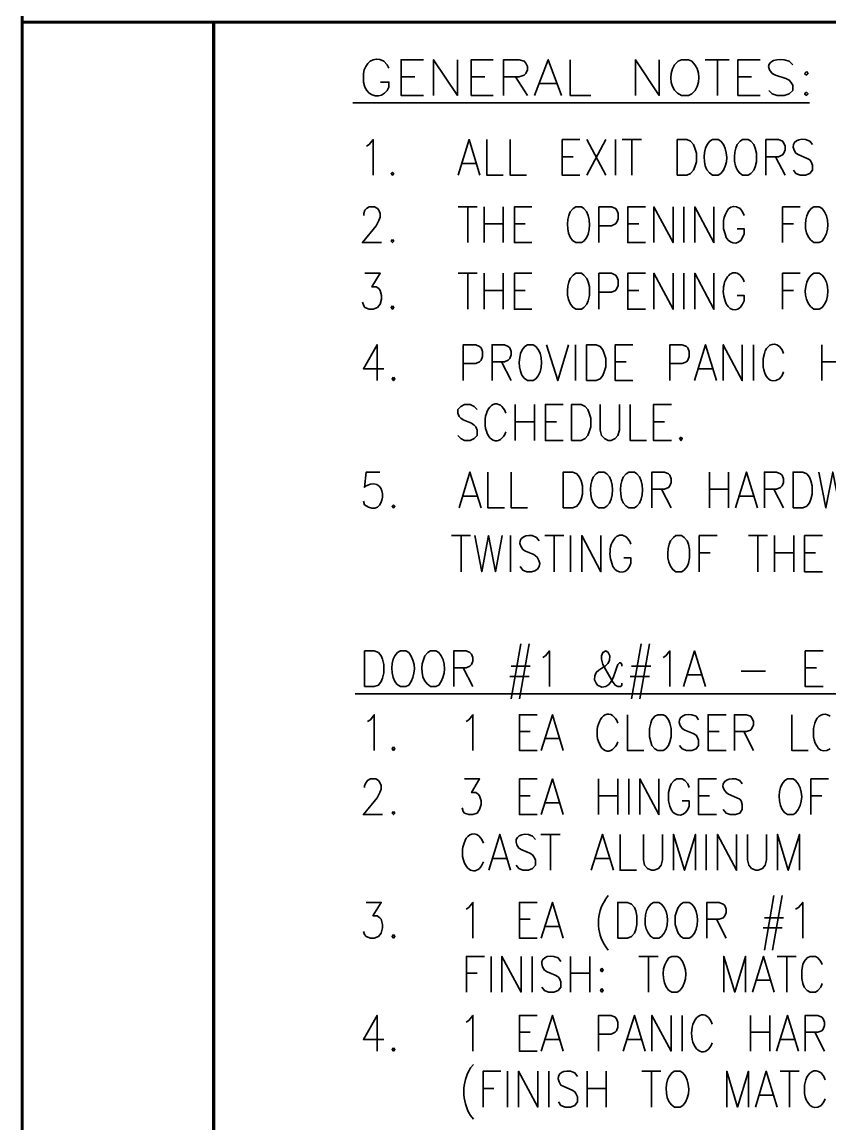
# Model space of a CAD drawing. Header units: inches. Extents: x 5 to 516, y -193 to 129.
# Drawn here: x 155.79 to 164.22, y -89.37 to -77.87 of the extents above; entities that cross this region are included whole.
import ezdxf

# ---------------------------------------------------------------- set-up
doc = ezdxf.new("R2010")
doc.units = ezdxf.units.IN
doc.header["$MEASUREMENT"] = 0
doc.layers.add('PDF3_Geometry', color=7, linetype='Continuous')

msp = doc.modelspace()

# ---------------------------------------------------------------- linework, layer by layer
at = {"layer": 'PDF3_Geometry', "lineweight": 60}
for points in [[(290.7799874, -122.9609644), (290.7799874, -32.9700706), (155.7886422, -32.9700706), (155.7886422, -122.9609644)], [(155.7886388, -77.8671928), (282.7804969, -77.8671928)]]:
    msp.add_lwpolyline(points, dxfattribs=at)
at = {"layer": 'PDF3_Geometry', "lineweight": 70}
msp.add_lwpolyline([(157.7885106, -77.8671928), (157.7885106, -122.9609678)], dxfattribs=at)
at = {"layer": 'PDF3_Geometry', "lineweight": 35}
for points in [[(159.61839, -78.3504958), (159.6017244, -78.3138315), (159.5650601, -78.2771672)], [(159.9783685, -78.6338096), (159.7450502, -78.6338096), (159.7450502, -78.2605002), (159.9783685, -78.2605002)], [(160.0850349, -78.6338096), (160.0850349, -78.2605002), (160.3350189, -78.6338096), (160.3350189, -78.2605002)], [(160.7083326, -78.6338096), (160.4783473, -78.6338096), (160.4783473, -78.2605002), (160.7083326, -78.2605002)], [(160.8149821, -78.6338096), (160.8149821, -78.2605002), (160.978305, -78.2605002), (161.0316349, -78.2771658), (161.0483005, -78.2971645), (161.0649661, -78.3304957), (161.0649661, -78.36716), (161.0483005, -78.4038244), (161.0316349, -78.42049), (160.978305, -78.4404887), (160.8149821, -78.4404887)], [(161.1382985, -78.6338096), (161.2816227, -78.2605002), (161.4216137, -78.6338096)], [(161.5116063, -78.2605018), (161.5116063, -78.6338112), (161.7282591, -78.6338112)], [(162.1915622, -78.6338096), (162.1915622, -78.2605002), (162.4415461, -78.6338096), (162.4415461, -78.2605002)], [(162.7815319, -78.2771674), (162.7448676, -78.2605018), (162.671539, -78.2605018), (162.6382078, -78.2771674), (162.6015435, -78.3138318)], [(162.921523, -78.2605018), (163.1715069, -78.2605018)], [(163.0481831, -78.2605018), (163.0481831, -78.6338112)], [(163.4948125, -78.6338096), (163.2614941, -78.6338096), (163.2614941, -78.2605002), (163.4948125, -78.2605002)], [(163.8347945, -78.3138296), (163.7981302, -78.2771653), (163.7448002, -78.2604997)], [(159.3517404, -78.4038257), (159.3517404, -78.49382), (159.368406, -78.5471499)], [(159.7450502, -78.4404898), (159.8883743, -78.4404898)], [(160.4783473, -78.4404898), (160.6183384, -78.4404898)], [(160.9416423, -78.4404898), (161.0649677, -78.6338107)], [(163.2614941, -78.4404898), (163.4048182, -78.4404898)], [(163.6181417, -78.4038238), (163.654806, -78.4204894), (163.7614658, -78.4571537), (163.7981302, -78.4738193), (163.8147958, -78.4938181), (163.8347945, -78.5271492), (163.8347945, -78.5804792), (163.7981302, -78.6171435), (163.7448002, -78.6338091), (163.6714716, -78.6338091), (163.6181417, -78.6171435), (163.5848105, -78.5804792)], [(159.6017244, -78.5804811), (159.61839, -78.5471499), (159.61839, -78.49382), (159.5317289, -78.49382)], [(161.1916263, -78.5104858), (161.3682816, -78.5104858)], [(162.671539, -78.6338112), (162.7448676, -78.6338112), (162.7815319, -78.6171456)], [(159.2417594, -78.7104716), (164.0081207, -78.7104716)], [(159.3850743, -79.1637778), (159.4117393, -79.1471122), (159.4550699, -79.0937823), (159.4550699, -79.4670917)], [(160.341678, -79.4670895), (160.4550041, -79.0937801), (160.5683302, -79.4670895)], [(160.641667, -79.0937818), (160.641667, -79.4670912), (160.8116561, -79.4670912)], [(160.8849782, -79.0937818), (160.8849782, -79.4670912), (161.0549673, -79.4670912)], [(161.6115999, -79.4670895), (161.4282783, -79.4670895), (161.4282783, -79.0937801), (161.6115999, -79.0937801)], [(161.8849141, -79.0937818), (161.6849269, -79.4670912)], [(161.684935, -79.0937818), (161.8849222, -79.4670912)], [(161.9849104, -79.0937818), (161.9849104, -79.4670912)], [(162.0549064, -79.0937818), (162.2548936, -79.0937818)], [(162.1549027, -79.0937818), (162.1549027, -79.4670912)], [(163.0848393, -79.1104474), (163.0548412, -79.0937818), (162.9981782, -79.0937818), (162.9681801, -79.1104474), (162.9415152, -79.1471117)], [(163.311499, -79.4670912), (163.3681621, -79.4670912), (163.3981601, -79.4504256), (163.4281582, -79.4137612), (163.4414907, -79.38043), (163.4548232, -79.3271001), (163.4548232, -79.2371059), (163.4414907, -79.183776), (163.4281582, -79.1471117), (163.3981601, -79.1104474), (163.3681621, -79.0937818), (163.311499, -79.0937818), (163.2848341, -79.1104474), (163.254836, -79.1471117)], [(163.5548103, -79.4670895), (163.5548103, -79.0937801), (163.6848019, -79.0937801), (163.7281325, -79.1104457), (163.741465, -79.1304444), (163.7547974, -79.1637756), (163.7547974, -79.20044), (163.741465, -79.2371043), (163.7281325, -79.2537699), (163.6848019, -79.2737686), (163.5548103, -79.2737686)], [(164.0414463, -79.1471095), (164.0114482, -79.1104452), (163.9681176, -79.0937796)], [(161.4282783, -79.2737697), (161.5416044, -79.2737697)], [(163.6548066, -79.2737697), (163.7548001, -79.4670906)], [(163.868124, -79.2371037), (163.8981221, -79.2537693), (163.9847832, -79.2904336), (164.0114482, -79.3070992), (164.0281138, -79.327098), (164.0414463, -79.3604292), (164.0414463, -79.4137591), (164.0114482, -79.4504234), (163.9681176, -79.467089), (163.9114546, -79.467089), (163.868124, -79.4504234), (163.8414591, -79.4137591)], [(160.3850102, -79.3437657), (160.5283344, -79.3437657)], [(162.9981782, -79.4670912), (163.0548412, -79.4670912), (163.0848393, -79.4504256)], [(159.3550741, -79.8870625), (159.3550741, -79.8670637), (159.3684066, -79.8303994), (159.3850722, -79.8137338), (159.4117371, -79.7970682), (159.4684002, -79.7970682), (159.4983982, -79.8137338), (159.5117307, -79.8303994), (159.5283963, -79.8670637), (159.5283963, -79.9037281), (159.5117307, -79.9403924), (159.4850658, -79.9937223), (159.3417416, -80.1703776), (159.5417288, -80.1703776)], [(160.341678, -79.7970685), (160.5416652, -79.7970685)], [(160.4416743, -79.7970685), (160.4416743, -80.1703779)], [(160.6116667, -79.7970685), (160.6116667, -80.1703779)], [(160.8116593, -79.7970685), (160.8116593, -80.1703779)], [(161.1116319, -80.1703797), (160.9283104, -80.1703797), (160.9283104, -79.7970703), (161.1116319, -79.7970703)], [(161.6549315, -79.8137341), (161.6282666, -79.7970685), (161.5682704, -79.7970685), (161.5416055, -79.8137341), (161.5116074, -79.8503984)], [(161.8115952, -80.1703797), (161.8115952, -79.7970703), (161.9415869, -79.7970703), (161.9849174, -79.8137359), (161.9982499, -79.8304015), (162.0115824, -79.8670658), (162.0115824, -79.9203957), (161.9982499, -79.95706), (161.9849174, -79.9737256), (161.9415869, -79.9937243), (161.8115952, -79.9937243)], [(162.2982252, -80.1703797), (162.1115705, -80.1703797), (162.1115705, -79.7970703), (162.2982252, -79.7970703)], [(162.384882, -80.1703797), (162.384882, -79.7970703), (162.5848692, -80.1703797), (162.5848692, -79.7970703)], [(162.6982029, -79.7970685), (162.6982029, -80.1703779)], [(162.8115311, -80.1703797), (162.8115311, -79.7970703), (163.0115183, -80.1703797), (163.0115183, -79.7970703)], [(163.3281538, -79.8870625), (163.3114882, -79.8503982), (163.2848232, -79.8137338)], [(163.728139, -80.1703797), (163.728139, -79.7970703), (163.9114606, -79.7970703)], [(164.1414393, -79.8137341), (164.1114412, -79.7970685), (164.0547782, -79.7970685), (164.0281132, -79.8137341), (163.9981152, -79.8503984)], [(163.111501, -79.9403924), (163.111501, -80.0270535), (163.1281666, -80.0803834)], [(160.6116667, -79.9737234), (160.8116539, -79.9737234)], [(160.9283104, -79.9737234), (161.0416364, -79.9737234)], [(162.1115705, -79.9737234), (162.2282297, -79.9737234)], [(163.3114882, -80.1170477), (163.3281538, -80.0803834), (163.3281538, -80.0270535), (163.2548251, -80.0270535)], [(163.728139, -79.9737234), (163.8414651, -79.9737234)], [(161.5682704, -80.1703779), (161.6282666, -80.1703779), (161.6549315, -80.1537123)], [(164.0547782, -80.1703779), (164.1114412, -80.1703779), (164.1414393, -80.1537123)], [(159.368406, -80.4903563), (159.5283958, -80.4903563), (159.4417347, -80.6336805), (159.4850652, -80.6336805), (159.5117302, -80.650346), (159.5283958, -80.6703448), (159.5417282, -80.7236747), (159.5417282, -80.760339), (159.5283958, -80.8136689), (159.4983977, -80.8470001), (159.4550671, -80.8669988), (159.4117366, -80.8669988), (159.368406, -80.8470001), (159.3550736, -80.8303345), (159.3417411, -80.7936702)], [(160.341678, -80.4903563), (160.5416652, -80.4903563)], [(160.4416743, -80.4903563), (160.4416743, -80.8669988)], [(160.6116667, -80.4903563), (160.6116667, -80.8669988)], [(160.8116593, -80.4903563), (160.8116593, -80.8669988)], [(161.1116319, -80.8670005), (160.9283104, -80.8670005), (160.9283104, -80.4903579), (161.1116319, -80.4903579)], [(161.5682704, -80.8669988), (161.6282666, -80.8669988), (161.6549315, -80.8470001), (161.6849296, -80.8136689), (161.6982621, -80.7770046), (161.7115946, -80.7236747), (161.7115946, -80.6336805), (161.6982621, -80.5803505), (161.6849296, -80.5436862), (161.6549315, -80.510355), (161.6282666, -80.4903563), (161.5682704, -80.4903563), (161.5416055, -80.510355), (161.5116074, -80.5436862)], [(161.8115952, -80.8670005), (161.8115952, -80.4903579), (161.9415869, -80.4903579), (161.9849174, -80.5103567), (161.9982499, -80.5270223), (162.0115824, -80.5636866), (162.0115824, -80.6170165), (161.9982499, -80.6503477), (161.9849174, -80.6703464), (161.9415869, -80.687012), (161.8115952, -80.687012)], [(162.2982252, -80.8670005), (162.1115705, -80.8670005), (162.1115705, -80.4903579), (162.2982252, -80.4903579)], [(162.384882, -80.8670005), (162.384882, -80.4903579), (162.5848692, -80.8670005), (162.5848692, -80.4903579)], [(162.6982029, -80.4903563), (162.6982029, -80.8669988)], [(162.8115311, -80.8670005), (162.8115311, -80.4903579), (163.0115183, -80.8670005), (163.0115183, -80.4903579)], [(163.728139, -80.8670005), (163.728139, -80.4903579), (163.9114606, -80.4903579)], [(164.1414393, -80.510355), (164.1114412, -80.4903563), (164.0547782, -80.4903563), (164.0281132, -80.510355), (163.9981152, -80.5436862)], [(160.6116667, -80.6703476), (160.8116539, -80.6703476)], [(160.9283104, -80.6703476), (161.0416364, -80.6703476)], [(162.1115705, -80.6703476), (162.2282297, -80.6703476)], [(163.3114882, -80.813672), (163.3281538, -80.7770077), (163.3281538, -80.7236778), (163.2548251, -80.7236778)], [(163.728139, -80.6703476), (163.8414651, -80.6703476)], [(164.0547782, -80.8669988), (164.1114412, -80.8669988), (164.1414393, -80.8470001)], [(159.4950662, -81.6102846), (159.4950662, -81.2369752), (159.3517421, -81.4869592), (159.5650617, -81.4869592)], [(160.3950194, -81.6102864), (160.3950194, -81.236977), (160.525011, -81.236977), (160.5650085, -81.2536426), (160.5816741, -81.2703082), (160.5950065, -81.3069725), (160.5950065, -81.3603024), (160.5816741, -81.3969667), (160.5650085, -81.4136323), (160.525011, -81.4336311), (160.3950194, -81.4336311)], [(160.6949947, -81.6102864), (160.6949947, -81.236977), (160.8249864, -81.236977), (160.8649838, -81.2536426), (160.8816494, -81.2703082), (160.8949819, -81.3069725), (160.8949819, -81.3436368), (160.8816494, -81.3803011), (160.8649838, -81.3969667), (160.8249864, -81.4136323), (160.6949947, -81.4136323)], [(161.1516272, -81.2536408), (161.1249622, -81.2369752), (161.0649661, -81.2369752), (161.0383011, -81.2536408), (161.0083031, -81.2903052)], [(161.2649587, -81.2369752), (161.3816179, -81.6102846), (161.494944, -81.2369752)], [(161.564934, -81.2369752), (161.564934, -81.6102846)], [(162.1648956, -81.6102864), (161.981574, -81.6102864), (161.981574, -81.236977), (162.1648956, -81.236977)], [(162.551538, -81.6102864), (162.551538, -81.236977), (162.6815297, -81.236977), (162.7248602, -81.2536426), (162.7381927, -81.2703082), (162.7515252, -81.3069725), (162.7515252, -81.3603024), (162.7381927, -81.3969667), (162.7248602, -81.4136323), (162.6815297, -81.4336311), (162.551538, -81.4336311)], [(162.8081947, -81.6102864), (162.9248539, -81.236977), (163.03818, -81.6102864)], [(163.1081701, -81.6102864), (163.1081701, -81.236977), (163.3081572, -81.6102864), (163.3081572, -81.236977)], [(163.4248137, -81.2369752), (163.4248137, -81.6102846)], [(163.5381474, -81.3269692), (163.5248149, -81.3802991), (163.5248149, -81.4669602)], [(163.7381345, -81.3269692), (163.7248021, -81.2903049), (163.694804, -81.2536406)], [(164.1381062, -81.2369752), (164.1381062, -81.6102846)], [(160.794991, -81.4136336), (160.8949846, -81.6102876)], [(161.981574, -81.4136336), (162.0949001, -81.4136336)], [(164.1381062, -81.4136336), (164.3380934, -81.4136336)], [(162.8515269, -81.4869592), (162.994851, -81.4869592)], [(163.694804, -81.5936188), (163.7248021, -81.5569545), (163.7381345, -81.5202901)], [(161.0649661, -81.6102846), (161.1249622, -81.6102846), (161.1516272, -81.593619)], [(160.5383343, -81.9136015), (160.5083362, -81.8802703), (160.4683388, -81.8602716), (160.4083426, -81.8602716), (160.3683452, -81.8802703), (160.3383471, -81.9136015), (160.3383471, -81.9502658), (160.3516796, -81.9869301), (160.3683452, -82.0035957), (160.3950101, -82.0202613), (160.4816712, -82.0569257), (160.5083362, -82.0769244), (160.5250018, -82.09359), (160.5383343, -82.1302543), (160.5383343, -82.1835842), (160.5083362, -82.2169154), (160.4683388, -82.2369141), (160.4083426, -82.2369141), (160.3683452, -82.2169154), (160.3383471, -82.1835842)], [(160.9383059, -81.8602704), (160.9383059, -82.2369129)], [(161.1382985, -81.8602704), (161.1382985, -82.2369129)], [(161.4382815, -82.2369111), (161.2516268, -82.2369111), (161.2516268, -81.8602686), (161.4382815, -81.8602686)], [(161.8249271, -81.8602704), (161.8249271, -82.1302531), (161.8382596, -82.183583), (161.8682577, -82.2169142), (161.9082551, -82.2369129), (161.9382532, -82.2369129), (161.9815838, -82.2169142), (162.0082487, -82.183583), (162.0249143, -82.1302531), (162.0249143, -81.8602704)], [(162.1382344, -81.8602704), (162.1382344, -82.2369129), (162.3082235, -82.2369129)], [(162.5682139, -82.2369111), (162.3815592, -82.2369111), (162.3815592, -81.8602686), (162.5682139, -81.8602686)], [(160.9383059, -82.0402583), (161.1382931, -82.0402583)], [(161.2516268, -82.0402583), (161.3682859, -82.0402583)], [(162.3815592, -82.0402583), (162.4948853, -82.0402583)], [(159.5250664, -82.5668901), (159.3817423, -82.5668901), (159.3650767, -82.7268799), (159.3817423, -82.7102143)], [(160.3516872, -82.9402013), (160.4650132, -82.5668919), (160.5816724, -82.9402013)], [(160.6516625, -82.5668901), (160.6516625, -82.9401995), (160.8249847, -82.9401995)], [(160.8949873, -82.5668901), (160.8949873, -82.9401995), (161.0649764, -82.9401995)], [(161.8949199, -82.5835557), (161.8649219, -82.5668901), (161.8082588, -82.5668901), (161.7815939, -82.5835557), (161.7515958, -82.62022)], [(162.2082305, -82.5835557), (162.1815655, -82.5668901), (162.1249025, -82.5668901), (162.0949044, -82.5835557), (162.0649063, -82.62022)], [(162.3648909, -82.9402013), (162.3648909, -82.5668919), (162.4948826, -82.5668919), (162.5382131, -82.5835575), (162.5515456, -82.6002231), (162.5648781, -82.6368874), (162.5648781, -82.6735517), (162.5515456, -82.710216), (162.5382131, -82.7268816), (162.4948826, -82.7435472), (162.3648909, -82.7435472)], [(162.9648551, -82.5668901), (162.9648551, -82.9401995)], [(163.1648342, -82.5668901), (163.1648342, -82.9401995)], [(163.2381666, -82.9402013), (163.3514927, -82.5668919), (163.4648187, -82.9402013)], [(163.5381419, -82.9402013), (163.5381419, -82.5668919), (163.6648005, -82.5668919), (163.708131, -82.5835575), (163.7247966, -82.6002231), (163.7381291, -82.6368874), (163.7381291, -82.6735517), (163.7247966, -82.710216), (163.708131, -82.7268816), (163.6648005, -82.7435472), (163.5381419, -82.7435472)], [(164.1081059, -82.5668901), (164.1814346, -82.9401995), (164.2514301, -82.5668901), (164.3247587, -82.9401995), (164.3947542, -82.5668901)], [(160.3950194, -82.8168741), (160.5383435, -82.8168741)], [(162.4648872, -82.743545), (162.5648808, -82.9401991)], [(162.9648551, -82.743545), (163.1648423, -82.743545)], [(163.2814988, -82.8168741), (163.4248229, -82.8168741)], [(163.6381382, -82.743545), (163.7381318, -82.9401991)], [(159.3650767, -82.9068683), (159.3517442, -82.870204)], [(161.8082588, -82.9401995), (161.8649219, -82.9401995), (161.8949199, -82.9235339)], [(162.1249025, -82.9401995), (162.1815655, -82.9401995), (162.2082305, -82.9235339)], [(160.271682, -83.2301811), (160.4716692, -83.2301811)], [(160.3716783, -83.2301811), (160.3716783, -83.6068236)], [(160.5150068, -83.2301811), (160.5883354, -83.6068236), (160.6583309, -83.2301811), (160.7316596, -83.6068236), (160.8016551, -83.2301811)], [(160.8883145, -83.2301811), (160.8883145, -83.6068236)], [(161.1882899, -83.2835122), (161.1582918, -83.250181), (161.1149613, -83.2301823)], [(161.244954, -83.2301811), (161.4449412, -83.2301811)], [(161.3449503, -83.2301811), (161.3449503, -83.6068236)], [(161.5149427, -83.2301811), (161.5149427, -83.6068236)], [(161.6316073, -83.6068252), (161.6316073, -83.2301827), (161.8315945, -83.6068252), (161.8315945, -83.2301827)], [(162.6148749, -83.6068236), (162.6715379, -83.6068236), (162.701536, -83.590158), (162.731534, -83.5534937), (162.7448665, -83.5168293), (162.758199, -83.4634994), (162.758199, -83.3735052), (162.7448665, -83.3201753), (162.731534, -83.283511), (162.701536, -83.2501798), (162.6715379, -83.2301811), (162.6148749, -83.2301811), (162.5882099, -83.2501798), (162.5582118, -83.283511)], [(162.8581861, -83.6068252), (162.8581861, -83.2301827), (163.0448408, -83.2301827)], [(163.371486, -83.2301811), (163.5714731, -83.2301811)], [(163.4714823, -83.2301811), (163.4714823, -83.6068236)], [(163.644811, -83.2301811), (163.644811, -83.6068236)], [(163.84479, -83.2301811), (163.84479, -83.6068236)], [(164.144773, -83.6068252), (163.9581183, -83.6068252), (163.9581183, -83.2301827), (164.144773, -83.2301827)], [(161.0149677, -83.3735064), (161.0449657, -83.3935051), (161.1316269, -83.4268363)], [(162.8581861, -83.410169), (162.9715122, -83.410169)], [(163.644811, -83.410169), (163.8447982, -83.410169)], [(163.9581183, -83.410169), (164.0714443, -83.410169)], [(162.1315747, -83.5534934), (162.1449072, -83.5168291), (162.1449072, -83.4634992), (162.0715785, -83.4634992)], [(161.0582982, -83.6068248), (161.0149677, -83.5901592), (160.9883027, -83.5534949)], [(159.8250521, -84.4501047), (159.795054, -84.4334391), (159.738391, -84.4334391), (159.7083929, -84.4501047), (159.681728, -84.4867691)], [(160.1383594, -84.4501047), (160.1083613, -84.4334391), (160.0516983, -84.4334391), (160.0250333, -84.4501047), (159.9950352, -84.4867691)], [(160.2950231, -84.8067469), (160.2950231, -84.4334375), (160.4250147, -84.4334375), (160.4650122, -84.4501031), (160.4816778, -84.4667687), (160.4950102, -84.503433), (160.4950102, -84.5400973), (160.4816778, -84.5767617), (160.4650122, -84.5934273), (160.4250147, -84.6100929), (160.2950231, -84.6100929)], [(160.99497, -84.3601101), (160.8949764, -84.9334067)], [(161.0816344, -84.3601101), (160.9816408, -84.9334067)], [(161.2249629, -84.5034352), (161.2516278, -84.4867696), (161.2949584, -84.4334397), (161.2949584, -84.8067491)], [(161.9249115, -84.4867693), (161.9082459, -84.450105), (161.8815809, -84.4334394), (161.8515829, -84.450105), (161.8382504, -84.4867693), (161.8382504, -84.5201005), (161.8515829, -84.5767636), (161.8815809, -84.6300935), (161.9515765, -84.7534189), (161.9815745, -84.7900832), (162.0082395, -84.8067488), (162.0382376, -84.8067488), (162.05157, -84.7900832), (162.05157, -84.7700845)], [(162.2515627, -84.3601101), (162.1515691, -84.9334067)], [(162.338227, -84.3601101), (162.2382334, -84.9334067)], [(162.4815419, -84.5034352), (162.5082069, -84.4867696), (162.5515374, -84.4334397), (162.5515374, -84.8067491)], [(162.6948665, -84.8067469), (162.8081925, -84.4334375), (162.9248517, -84.8067469)], [(164.1514457, -84.8067469), (163.964791, -84.8067469), (163.964791, -84.4334375), (164.1514457, -84.4334375)], [(162.05157, -84.5934292), (162.05157, -84.5767636), (162.0382376, -84.5567648), (162.0249051, -84.5567648), (162.0082395, -84.5767636)], [(160.3950194, -84.6100941), (160.4950129, -84.8067481)], [(160.8949873, -84.5934292), (161.0949745, -84.5934292)], [(162.1515663, -84.5934292), (162.3515535, -84.5934292)], [(162.7381987, -84.6834231), (162.8815228, -84.6834231)], [(163.2948307, -84.6467569), (163.5514809, -84.6467569)], [(163.964791, -84.6100941), (164.0814502, -84.6100941)], [(159.738391, -84.8067485), (159.795054, -84.8067485), (159.8250521, -84.7900829)], [(160.0516983, -84.8067485), (160.1083613, -84.8067485), (160.1383594, -84.7900829)], [(160.8816554, -84.700088), (161.0816425, -84.700088)], [(161.7949198, -84.7900832), (161.7815874, -84.7700845), (161.7649218, -84.7367533)], [(162.1382344, -84.700088), (162.3382216, -84.700088)], [(159.2650869, -84.8834089), (174.7774251, -84.8834089)], [(159.3950835, -85.1700591), (159.4250815, -85.1533935), (159.465079, -85.1000636), (159.465079, -85.473373)], [(160.425006, -85.1700591), (160.451671, -85.1533935), (160.4950016, -85.1000636), (160.4950016, -85.473373)], [(161.1649597, -85.4733708), (160.9816381, -85.4733708), (160.9816381, -85.1000614), (161.1649597, -85.1000614)], [(161.2082946, -85.4733708), (161.3249538, -85.1000614), (161.4382798, -85.4733708)], [(162.1082342, -85.1000631), (162.1082342, -85.4733725), (162.2815564, -85.4733725)], [(162.8515269, -85.1533908), (162.8248619, -85.1167265), (162.7815314, -85.1000609)], [(163.1381643, -85.4733708), (162.9515096, -85.4733708), (162.9515096, -85.1000614), (163.1381643, -85.1000614)], [(163.2248347, -85.4733708), (163.2248347, -85.1000614), (163.3514932, -85.1000614), (163.3948238, -85.116727), (163.4081562, -85.1333926), (163.4248218, -85.170057), (163.4248218, -85.2067213), (163.4081562, -85.2433856), (163.3948238, -85.2600512), (163.3514932, -85.2767168), (163.2248347, -85.2767168)], [(163.8247989, -85.1000631), (163.8247989, -85.4733725), (163.994788, -85.4733725)], [(162.6815378, -85.243385), (162.7082028, -85.2600506), (162.7948639, -85.296715), (162.8248619, -85.3133806), (162.8381944, -85.3300462), (162.8515269, -85.3667105), (162.8515269, -85.4200404), (162.8248619, -85.4567047), (162.7815314, -85.4733703), (162.7248684, -85.4733703), (162.6815378, -85.4567047), (162.6515397, -85.4200404)], [(164.0647792, -85.186724), (164.0514467, -85.2433871), (164.0514467, -85.3300482)], [(160.9816381, -85.276718), (161.0949642, -85.276718)], [(161.2516268, -85.350047), (161.3949509, -85.350047)], [(162.9515096, -85.276718), (163.0648357, -85.276718)], [(163.324831, -85.276718), (163.4248246, -85.4733721)], [(159.3650832, -85.8600139), (159.3650832, -85.8400152), (159.3817488, -85.806684), (159.3950813, -85.7866853), (159.4250794, -85.7700197), (159.4817424, -85.7700197), (159.5084074, -85.7866853), (159.525073, -85.806684), (159.5384054, -85.8400152), (159.5384054, -85.8766795), (159.525073, -85.9133439), (159.4950749, -85.9666738), (159.3517507, -86.1433291), (159.5517379, -86.1433291)], [(160.4083513, -85.77002), (160.5650079, -85.77002), (160.4816799, -85.9133441), (160.5250105, -85.9133441), (160.5516754, -85.9300097), (160.5650079, -85.9466753), (160.5816735, -86.0000052), (160.5816735, -86.0366695), (160.5650079, -86.0899995), (160.538343, -86.1266638), (160.4950124, -86.1433294), (160.4516818, -86.1433294), (160.4083513, -86.1266638), (160.3950188, -86.1099982), (160.3816863, -86.0733339)], [(161.1649597, -86.1433277), (160.9816381, -86.1433277), (160.9816381, -85.7700184), (161.1649597, -85.7700184)], [(161.2082946, -86.1433277), (161.3249538, -85.7700184), (161.4382798, -86.1433277)], [(161.8082588, -85.77002), (161.8082588, -86.1433294)], [(162.0082379, -85.77002), (162.0082379, -86.1433294)], [(162.1249025, -85.77002), (162.1249025, -86.1433294)], [(162.2382307, -86.1433277), (162.2382307, -85.7700184), (162.4382179, -86.1433277), (162.4382179, -85.7700184)], [(162.7515306, -85.8600139), (162.7381981, -85.8233496), (162.7082, -85.7866853), (162.6815351, -85.7700197), (162.624872, -85.7700197), (162.594874, -85.7866853), (162.5648759, -85.8233496), (162.5515434, -85.8600139), (162.5382109, -85.9133439), (162.5382109, -86.000005), (162.5515434, -86.056668)], [(163.0381816, -86.1433277), (162.8515269, -86.1433277), (162.8515269, -85.7700184), (163.0381816, -85.7700184)], [(163.3081627, -85.8233477), (163.2814977, -85.7866834), (163.2381671, -85.7700178)], [(163.8647947, -85.7866856), (163.8381298, -85.77002), (163.7814667, -85.77002), (163.7514687, -85.7866856), (163.7248037, -85.8233499)], [(164.024778, -86.1433277), (164.024778, -85.7700184), (164.2080995, -85.7700184)], [(160.9816381, -85.9466749), (161.0949642, -85.9466749)], [(161.8082588, -85.9466749), (162.008246, -85.9466749)], [(162.8515269, -85.9466749), (162.964853, -85.9466749)], [(163.1381736, -85.913342), (163.1648385, -85.9300076), (163.2514996, -85.9666719), (163.2814977, -85.9833375), (163.2948302, -86.0000031), (163.3081627, -86.0366674), (163.3081627, -86.0899973), (163.2814977, -86.1266616), (163.2381671, -86.1433272), (163.1815041, -86.1433272), (163.1381736, -86.1266616), (163.1081755, -86.0899973)], [(164.024778, -85.9466749), (164.138104, -85.9466749)], [(161.2516268, -86.020004), (161.3949509, -86.020004)], [(162.7381981, -86.0899992), (162.7515306, -86.056668), (162.7515306, -86.000005), (162.6815351, -86.000005)], [(163.7814667, -86.1433294), (163.8381298, -86.1433294), (163.8647947, -86.1266638)], [(160.604994, -86.4399769), (160.5883284, -86.4033126), (160.5616634, -86.3666483)], [(160.6616581, -86.7232907), (160.7749841, -86.3499813), (160.8883102, -86.7232907)], [(161.1482941, -86.4033107), (161.118296, -86.3666464), (161.0749655, -86.3499808)], [(161.2049582, -86.3499829), (161.4049454, -86.3499829)], [(161.3049545, -86.3499829), (161.3049545, -86.7232923)], [(161.73159, -86.7232907), (161.8482492, -86.3499813), (161.9615753, -86.7232907)], [(162.0315789, -86.3499829), (162.0315789, -86.7232923), (162.2049011, -86.7232923)], [(162.2748901, -86.3499829), (162.2748901, -86.6166325), (162.2882226, -86.6699624), (162.3182207, -86.7066267), (162.3615513, -86.7232923), (162.3882162, -86.7232923), (162.4315468, -86.7066267), (162.4615448, -86.6699624), (162.4748773, -86.6166325), (162.4748773, -86.3499829)], [(162.588211, -86.7232907), (162.588211, -86.3499813), (162.7048702, -86.7232907), (162.8181962, -86.3499813), (162.8181962, -86.7232907)], [(162.9315185, -86.3499829), (162.9315185, -86.7232923)], [(163.0481831, -86.7232907), (163.0481831, -86.3499813), (163.2481703, -86.7232907), (163.2481703, -86.3499813)], [(163.3614904, -86.3499829), (163.3614904, -86.6166325), (163.3748229, -86.6699624), (163.404821, -86.7066267), (163.4481515, -86.7232923), (163.4748165, -86.7232923), (163.518147, -86.7066267), (163.5481451, -86.6699624), (163.5614776, -86.6166325), (163.5614776, -86.3499829)], [(163.6747977, -86.7232907), (163.6747977, -86.3499813), (163.7881237, -86.7232907), (163.9047829, -86.3499813), (163.9047829, -86.7232907)], [(160.9749719, -86.4933049), (161.0049699, -86.5099705), (161.0882979, -86.5466348), (161.118296, -86.5633004), (161.1316285, -86.5832991), (161.1482941, -86.6166303), (161.1482941, -86.6699602), (161.118296, -86.7066246), (161.0749655, -86.7232902), (161.0183024, -86.7232902), (160.9749719, -86.7066246), (160.9483069, -86.6699602)], [(160.7049903, -86.5999669), (160.8483144, -86.5999669)], [(161.7749222, -86.5999669), (161.9182463, -86.5999669)], [(159.3817515, -87.0599356), (159.5384082, -87.0599356), (159.451747, -87.1999267), (159.4950776, -87.1999267), (159.5250757, -87.2199254), (159.5384082, -87.236591), (159.5517406, -87.2899209), (159.5517406, -87.3265852), (159.5384082, -87.3799151), (159.5084101, -87.4165794), (159.4650795, -87.433245), (159.4250821, -87.433245), (159.3817515, -87.4165794), (159.3650859, -87.3965807), (159.3517535, -87.3632495)], [(160.425006, -87.1299317), (160.451671, -87.1132661), (160.4950016, -87.0599362), (160.4950016, -87.4332456)], [(161.1649597, -87.4332468), (160.9816381, -87.4332468), (160.9816381, -87.0599374), (161.1649597, -87.0599374)], [(161.2082946, -87.4332468), (161.3249538, -87.0599374), (161.4382798, -87.4332468)], [(162.4648872, -87.0766012), (162.4382222, -87.0599356), (162.3815592, -87.0599356), (162.3515611, -87.0766012), (162.3248962, -87.1132656)], [(162.7815276, -87.0766012), (162.7515295, -87.0599356), (162.6948665, -87.0599356), (162.6648684, -87.0766012), (162.6382034, -87.1132656), (162.624871, -87.1465968), (162.6082054, -87.1999267), (162.6082054, -87.2899209), (162.624871, -87.3432508), (162.6382034, -87.3799151), (162.6648684, -87.4165794), (162.6948665, -87.433245), (162.7515295, -87.433245), (162.7815276, -87.4165794)], [(162.9381777, -87.4332468), (162.9381777, -87.0599374), (163.0648362, -87.0599374), (163.1081668, -87.076603), (163.1248324, -87.0932686), (163.1381649, -87.1299329), (163.1381649, -87.1665972), (163.1248324, -87.1999284), (163.1081668, -87.2199272), (163.0648362, -87.2365928), (162.9381777, -87.2365928)], [(163.6381382, -86.9866066), (163.5381447, -87.5599032)], [(163.7248026, -86.9866066), (163.624809, -87.5599032)], [(163.8647947, -87.1299317), (163.8947928, -87.1132661), (163.9381234, -87.0599362), (163.9381234, -87.4332456)], [(160.9816381, -87.2365906), (161.0949642, -87.2365906)], [(161.2516268, -87.3099196), (161.3949509, -87.3099196)], [(163.038174, -87.2365906), (163.1381676, -87.4332446)], [(163.52481, -87.3265845), (163.7247972, -87.3265845)], [(163.5381419, -87.2199257), (163.7381291, -87.2199257)], [(162.3815592, -87.433245), (162.4382222, -87.433245), (162.4648872, -87.4165794)], [(160.4283424, -87.9965448), (160.4283424, -87.6232354), (160.6149971, -87.6232354)], [(160.6849991, -87.6232337), (160.6849991, -87.9965431)], [(160.7983274, -87.9965448), (160.7983274, -87.6232354), (160.9983146, -87.9965448), (160.9983146, -87.6232354)], [(161.114971, -87.6232337), (161.114971, -87.9965431)], [(161.4149464, -87.6765648), (161.3849483, -87.6399005), (161.3416177, -87.6232349)], [(161.5149427, -87.6232337), (161.5149427, -87.9965431)], [(161.7149353, -87.6232337), (161.7149353, -87.9965431)], [(162.2282352, -87.6232337), (162.4282223, -87.6232337)], [(162.3282179, -87.6232337), (162.3282179, -87.9965431)], [(162.6548707, -87.6398993), (162.6282057, -87.6232337), (162.5715427, -87.6232337), (162.5415446, -87.6398993), (162.5148796, -87.6765636)], [(163.1148428, -87.9965448), (163.1148428, -87.6232354), (163.2281689, -87.9965448), (163.3414949, -87.6232354), (163.3414949, -87.9965448)], [(163.4148181, -87.9965448), (163.5281442, -87.6232354), (163.6414703, -87.9965448)], [(163.6714749, -87.6232337), (163.871462, -87.6232337)], [(163.7714576, -87.6232337), (163.7714576, -87.9965431)], [(164.1414426, -87.7098947), (164.1281101, -87.6765635), (164.098112, -87.6398991), (164.0714471, -87.6232335), (164.014784, -87.6232335), (163.9847859, -87.6398991), (163.9547879, -87.6765635), (163.9414554, -87.7098947), (163.9281229, -87.7665577), (163.9281229, -87.8532188), (163.9414554, -87.9065487), (163.9547879, -87.943213), (163.9847859, -87.9798773), (164.014784, -87.9965429), (164.0714471, -87.9965429), (164.098112, -87.9798773), (164.1281101, -87.943213), (164.1414426, -87.9065487)], [(161.2416241, -87.766559), (161.2716222, -87.7832246), (161.3549502, -87.819889), (161.3849483, -87.8365546), (161.3982808, -87.8532202), (161.4149464, -87.8898845), (161.4149464, -87.9432144), (161.3849483, -87.9798787), (161.3416177, -87.9965443), (161.2849547, -87.9965443), (161.2416241, -87.9798787), (161.2149592, -87.9432144)], [(160.4283424, -87.7998886), (160.5416685, -87.7998886)], [(161.5149427, -87.7998886), (161.7149298, -87.7998886)], [(163.454814, -87.8732177), (163.5981381, -87.8732177)], [(162.5715427, -87.9965431), (162.6282057, -87.9965431), (162.6548707, -87.9798775)], [(159.4950662, -88.6131689), (159.4950662, -88.2398595), (159.3517421, -88.4898434), (159.5650617, -88.4898434)], [(160.425006, -88.3098555), (160.451671, -88.2931899), (160.4950016, -88.23986), (160.4950016, -88.6131694)], [(161.1649597, -88.6131706), (160.9816381, -88.6131706), (160.9816381, -88.2398612), (161.1649597, -88.2398612)], [(161.2082946, -88.6131706), (161.3249538, -88.2398612), (161.4382798, -88.6131706)], [(161.8082588, -88.6131706), (161.8082588, -88.2398612), (161.9382505, -88.2398612), (161.981581, -88.2565268), (161.9949135, -88.2765255), (162.008246, -88.3098567), (162.008246, -88.3631866), (161.9949135, -88.399851), (161.981581, -88.4165166), (161.9382505, -88.4365153), (161.8082588, -88.4365153)], [(162.064902, -88.6131706), (162.1815612, -88.2398612), (162.2948872, -88.6131706)], [(162.3648909, -88.6131706), (162.3648909, -88.2398612), (162.5648781, -88.6131706), (162.5648781, -88.2398612)], [(162.6815345, -88.2398595), (162.6815345, -88.6131689)], [(163.394827, -88.2398595), (163.394827, -88.6131689)], [(163.5948061, -88.2398595), (163.5948061, -88.6131689)], [(163.6648021, -88.6131706), (163.7814613, -88.2398612), (163.8947874, -88.6131706)], [(163.964791, -88.6131706), (163.964791, -88.2398612), (164.0947827, -88.2398612), (164.1381132, -88.2565268), (164.1514457, -88.2765255), (164.1647782, -88.3098567), (164.1647782, -88.346521), (164.1514457, -88.3831854), (164.1381132, -88.399851), (164.0947827, -88.4165166), (163.964791, -88.4165166)], [(160.9816381, -88.4165144), (161.0949642, -88.4165144)], [(163.394827, -88.4165144), (163.5948142, -88.4165144)], [(164.0647738, -88.4165144), (164.1647674, -88.6131684)], [(161.2516268, -88.4898434), (161.3949509, -88.4898434)], [(162.1082342, -88.4898434), (162.2515583, -88.4898434)], [(163.7081343, -88.4898434), (163.8514584, -88.4898434)], [(160.5016748, -88.7531627), (160.4716768, -88.7864939)], [(160.6016711, -89.1964666), (160.6016711, -88.8231572), (160.7883258, -88.8231572)], [(160.8583143, -88.8231554), (160.8583143, -89.1964648)], [(160.9716425, -89.1964666), (160.9716425, -88.8231572), (161.1716297, -89.1964666), (161.1716297, -88.8231572)], [(161.2882862, -88.8231554), (161.2882862, -89.1964648)], [(161.5882751, -88.8764865), (161.558277, -88.8398222), (161.5149465, -88.8231566)], [(161.6882578, -88.8231554), (161.6882578, -89.1964648)], [(161.8882504, -88.8231554), (161.8882504, -89.1964648)], [(162.2582218, -88.8231554), (162.458209, -88.8231554)], [(162.3582181, -88.8231554), (162.3582181, -89.1964648)], [(162.688204, -88.839821), (162.658206, -88.8231554), (162.6015429, -88.8231554), (162.5715448, -88.839821), (162.5448799, -88.8764853)], [(163.1448431, -89.1964666), (163.1448431, -88.8231572), (163.2581691, -89.1964666), (163.3714952, -88.8231572), (163.3714952, -89.1964666)], [(163.4448184, -89.1964666), (163.5581445, -88.8231572), (163.6714705, -89.1964666)], [(163.7014616, -88.8231554), (163.9014487, -88.8231554)], [(163.8014579, -88.8231554), (163.8014579, -89.1964648)], [(163.9714556, -88.9131527), (163.9581232, -88.9664827), (163.9581232, -89.0564769)], [(164.1714428, -88.9131527), (164.1581103, -88.8764884), (164.1314454, -88.8398241)], [(160.6016711, -89.0031467), (160.7149972, -89.0031467)], [(161.4149529, -88.9664808), (161.444951, -88.9831464), (161.5316121, -89.0198107), (161.558277, -89.0364763), (161.5716095, -89.056475), (161.5882751, -89.0898062), (161.5882751, -89.1431361), (161.558277, -89.1798004), (161.5149465, -89.196466), (161.4582834, -89.196466), (161.4149529, -89.1798004), (161.3882879, -89.1431361)], [(161.6882578, -89.0031467), (161.888245, -89.0031467)], [(163.4881506, -89.0731394), (163.6314747, -89.0731394)], [(164.1314454, -89.1798023), (164.1581103, -89.143138), (164.1714428, -89.1098068)], [(160.4716768, -89.2864619), (160.5016748, -89.3231262)], [(162.6015429, -89.1964648), (162.658206, -89.1964648), (162.688204, -89.1797992)]]:
    msp.add_lwpolyline(points, dxfattribs=at)
for points in [[(163.978123, -78.3838256), (163.9581242, -78.4038244), (163.978123, -78.42049), (163.9947886, -78.4038244)], [(163.978123, -78.6004798), (163.9581242, -78.6171454), (163.978123, -78.633811), (163.9947886, -78.6171454)], [(162.6282068, -79.4670895), (162.6282068, -79.0937801), (162.7282004, -79.0937801), (162.7681978, -79.1104457), (162.7981959, -79.14711), (162.8115284, -79.1837744), (162.828194, -79.2371043), (162.828194, -79.3270985), (162.8115284, -79.3804284), (162.7981959, -79.4137596), (162.7681978, -79.4504239), (162.7282004, -79.4670895)], [(159.655063, -79.4337597), (159.6417305, -79.4504253), (159.655063, -79.4670909), (159.6683955, -79.4504253)], [(159.655063, -80.1370464), (159.6417305, -80.153712), (159.655063, -80.1703776), (159.6683955, -80.153712)], [(159.655063, -80.8303376), (159.6417305, -80.8470032), (159.655063, -80.8670019), (159.6683955, -80.8470032)], [(161.6815987, -81.6102864), (161.6815987, -81.236977), (161.7815922, -81.236977), (161.8249228, -81.2536426), (161.8515878, -81.2903069), (161.8649202, -81.3269712), (161.8815858, -81.3803011), (161.8815858, -81.4669623), (161.8649202, -81.5202922), (161.8515878, -81.5569565), (161.8249228, -81.5936208), (161.7815922, -81.6102864)], [(159.6650586, -81.5769532), (159.6517261, -81.5936188), (159.6650586, -81.6102844), (159.6817242, -81.5936188)], [(161.5249382, -82.2369111), (161.5249382, -81.8602686), (161.6249318, -81.8602686), (161.6682624, -81.8802673), (161.6949273, -81.9135985), (161.7082598, -81.9502628), (161.7249254, -82.0035928), (161.7249254, -82.093587), (161.7082598, -82.1469169), (161.6949273, -82.1835812), (161.6682624, -82.2169124), (161.6249318, -82.2369111)], [(162.6682026, -82.2002483), (162.651537, -82.2169139), (162.6682026, -82.2369126), (162.6815351, -82.2169139)], [(161.4382739, -82.9402013), (161.4382739, -82.5668919), (161.5382675, -82.5668919), (161.581598, -82.5835575), (161.608263, -82.6202218), (161.6249286, -82.6568861), (161.638261, -82.710216), (161.638261, -82.7968771), (161.6249286, -82.850207), (161.608263, -82.8868714), (161.581598, -82.9235357), (161.5382675, -82.9402013)], [(163.8381309, -82.9402013), (163.8381309, -82.5668919), (163.9381244, -82.5668919), (163.981455, -82.5835575), (164.00812, -82.6202218), (164.0247856, -82.6568861), (164.038118, -82.710216), (164.038118, -82.7968771), (164.0247856, -82.850207), (164.00812, -82.8868714), (163.981455, -82.9235357), (163.9381244, -82.9402013)], [(159.6650586, -82.906868), (159.6517261, -82.9235336), (159.6650586, -82.9401992), (159.6817242, -82.9235336)], [(159.3650832, -84.8067469), (159.3650832, -84.4334375), (159.4650768, -84.4334375), (159.5084074, -84.4501031), (159.5384054, -84.4867674), (159.5517379, -84.5200986), (159.5650704, -84.5767617), (159.5650704, -84.6634228), (159.5517379, -84.7167527), (159.5384054, -84.753417), (159.5084074, -84.7900813), (159.4650768, -84.8067469)], [(162.4248778, -85.1000631), (162.3948797, -85.1167287), (162.3648817, -85.153393), (162.3515492, -85.1867242), (162.3382167, -85.2433872), (162.3382167, -85.3300483), (162.3515492, -85.3833782), (162.3648817, -85.4200426), (162.3948797, -85.4567069), (162.4248778, -85.4733725), (162.4815409, -85.4733725), (162.5082058, -85.4567069), (162.5382039, -85.4200426), (162.5515364, -85.3833782), (162.5648688, -85.3300483), (162.5648688, -85.2433872), (162.5515364, -85.1867242), (162.5382039, -85.153393), (162.5082058, -85.1167287), (162.4815409, -85.1000631)], [(159.6650586, -85.436708), (159.6517261, -85.4567067), (159.6650586, -85.4733723), (159.6817242, -85.4567067)], [(159.6650586, -86.1099979), (159.6517261, -86.1266635), (159.6650586, -86.1433291), (159.6817242, -86.1266635)], [(162.0082379, -87.4332468), (162.0082379, -87.0599374), (162.1082315, -87.0599374), (162.151562, -87.076603), (162.1815601, -87.1132673), (162.1948926, -87.1465985), (162.208225, -87.1999284), (162.208225, -87.2899227), (162.1948926, -87.3432526), (162.1815601, -87.3799169), (162.151562, -87.4165812), (162.1082315, -87.4332468)], [(159.6650586, -87.3965806), (159.6517261, -87.4165793), (159.6650586, -87.4332449), (159.6817242, -87.4165793)], [(161.8415819, -87.7465609), (161.8282494, -87.7665596), (161.8415819, -87.7832252), (161.8549144, -87.7665596)], [(161.8415819, -87.9598786), (161.8282494, -87.9798773), (161.8415819, -87.9965429), (161.8549144, -87.9798773)], [(159.6650586, -88.5798408), (159.6517261, -88.5965064), (159.6650586, -88.613172), (159.6817242, -88.5965064)]]:
    msp.add_lwpolyline(points, close=True, dxfattribs=at)
msp.add_lwpolyline([(161.9082551, -86.9866066), (161.8815902, -87.0232709, 0.2987500019), (161.8815902, -87.5232389), (161.9082551, -87.5599032)], format="xyb", dxfattribs=at)
for centre, major_axis, ratio, start_param, end_param in [((163.2267961, -80.6750566), (-0.0011438, 0.1901658), 0.6167250207, 5.2299473616, 8.4160753328), ((160.7382013, -82.0478926), (-0.0007572, 0.1939341), 0.5989384197, 5.2375811272, 10.4573450387), ((162.0435495, -83.4148779), (-0.0011438, 0.1901667), 0.6167250207, 5.2299473592, 8.4160753345), ((161.9080549, -85.2870905), (0.002262, 0.1926215), 0.6047674332, 5.2675826777, 10.4792108447), ((160.5014067, -86.5476293), (-0.0075944, 0.1820938), 0.6372408181, 0.9119476043, 4.175338678), ((162.8947199, -88.4274851), (-0.0007572, 0.1939341), 0.5989384197, 5.2375811461, 10.457345039)]:
    msp.add_ellipse(centre, major_axis=major_axis, ratio=ratio, start_param=start_param, end_param=end_param, dxfattribs=at)
for points in [[(159.5650601, -78.2771672), (159.4556782, -78.2105048), (159.3704615, -78.3001657), (159.3517404, -78.4038257)], [(162.6015435, -78.3138318), (162.5314369, -78.4227692), (162.554602, -78.5866476), (162.671539, -78.6338112)], [(162.7815319, -78.6171456), (162.8823032, -78.5324289), (162.8784702, -78.3613287), (162.7815319, -78.2771674)], [(163.7448002, -78.2604997), (163.6440845, -78.244334), (163.5186481, -78.2948308), (163.6181417, -78.4038238)], [(159.368406, -78.5471499), (159.4134587, -78.6516432), (159.53184, -78.6750861), (159.6017244, -78.5804811)], [(162.9415152, -79.1471117), (162.8911295, -79.2363282), (162.8947404, -79.4187054), (162.9981782, -79.4670912)], [(163.0848393, -79.4504256), (163.1663341, -79.3644866), (163.1637231, -79.1964974), (163.0848393, -79.1104474)], [(163.254836, -79.1471117), (163.2107277, -79.2344394), (163.207839, -79.4185943), (163.311499, -79.4670912)], [(163.9681176, -79.0937796), (163.8630688, -79.0783361), (163.7985729, -79.1446652), (163.868124, -79.2371037)], [(161.5116074, -79.8503984), (161.4662214, -79.9371706), (161.4680546, -80.1258808), (161.5682704, -80.1703779)], [(161.6549315, -80.1537123), (161.7337043, -80.0844945), (161.7337043, -79.8829519), (161.6549315, -79.8137341)], [(163.2848232, -79.8137338), (163.1757747, -79.7440161), (163.1309442, -79.8543979), (163.111501, -79.9403924)], [(163.9981152, -79.8503984), (163.9479517, -79.9504476), (163.9492294, -80.1074375), (164.0547782, -80.1703779)], [(164.1414393, -80.1537123), (164.2211564, -80.0672179), (164.2211564, -79.9002286), (164.1414393, -79.8137341)], [(163.1281666, -80.0803834), (163.1499985, -80.1876543), (163.2651023, -80.2104862), (163.3114882, -80.1170477)], [(164.1414393, -80.8470001), (164.2211564, -80.772116), (164.2211564, -80.5852391), (164.1414393, -80.510355)], [(161.5116074, -80.5436862), (161.466888, -80.6362358), (161.4647215, -80.8117246), (161.5682704, -80.8669988)], [(163.9981152, -80.5436862), (163.9473406, -80.6458463), (163.9489517, -80.8008364), (164.0547782, -80.8669988)], [(163.1281666, -80.7770077), (163.1528872, -80.8755014), (163.252492, -80.9133323), (163.3114882, -80.813672)], [(163.694804, -81.2536406), (163.6252529, -81.1995329), (163.5540908, -81.2546405), (163.5381474, -81.3269692)], [(161.0083031, -81.2903052), (160.9629171, -81.3770774), (160.9647503, -81.5657875), (161.0649661, -81.6102846)], [(161.1516272, -81.593619), (161.2303999, -81.5244013), (161.2303999, -81.3228586), (161.1516272, -81.2536408)], [(163.5248149, -81.4669602), (163.5351476, -81.5541769), (163.5951437, -81.6628366), (163.694804, -81.5936188)], [(159.3817423, -82.7102143), (159.6283932, -82.5860555), (159.5935065, -83.0794684), (159.3650767, -82.9068683)], [(161.8949199, -82.9235339), (161.9736927, -82.8543717), (161.9736927, -82.6527179), (161.8949199, -82.5835557)], [(162.2082305, -82.9235339), (162.2870032, -82.8543161), (162.2870032, -82.6527735), (162.2082305, -82.5835557)], [(161.7515958, -82.62022), (161.7062098, -82.7069367), (161.7079875, -82.8957024), (161.8082588, -82.9401995)], [(162.0649063, -82.62022), (162.0192981, -82.7049924), (162.0214647, -82.9034241), (162.1249025, -82.9401995)], [(161.1149613, -83.2301823), (161.0175231, -83.2132945), (160.9417501, -83.2859009), (161.0149677, -83.3735064)], [(162.5582118, -83.283511), (162.5128814, -83.3701721), (162.5139924, -83.5623264), (162.6148749, -83.6068236)], [(161.1316269, -83.4268363), (161.240231, -83.498054), (161.1968449, -83.6305455), (161.0582982, -83.6068248)], [(161.94492, -83.5168291), (161.968974, -83.618767), (162.0745228, -83.650265), (162.1315747, -83.5534934)], [(159.8250521, -84.7900829), (159.9031027, -84.695589), (159.9053247, -84.5446542), (159.8250521, -84.4501047)], [(160.1383594, -84.7900829), (160.2171877, -84.7054217), (160.2191875, -84.5346549), (160.1383594, -84.4501047)], [(159.681728, -84.4867691), (159.6263982, -84.5637641), (159.6400084, -84.7712508), (159.738391, -84.8067485)], [(159.9950352, -84.4867691), (159.9435941, -84.5859294), (159.9469272, -84.7443081), (160.0516983, -84.8067485)], [(161.7649218, -84.7367533), (161.7457563, -84.5990399), (161.9386328, -84.6286491), (161.9249115, -84.4867693)], [(162.0082395, -84.5767636), (161.9742972, -84.6574251), (161.9342442, -84.8821329), (161.7949198, -84.7900832)], [(162.7815314, -85.1000609), (162.6803157, -85.0832842), (162.6025984, -85.1547241), (162.6815378, -85.243385)], [(164.2247689, -85.1167285), (164.1488294, -85.0633431), (164.0925552, -85.1142287), (164.0647792, -85.186724)], [(164.0514467, -85.3300482), (164.0639459, -85.416376), (164.1229977, -85.5265356), (164.2247689, -85.4567067)], [(163.2381671, -85.7700178), (163.1397846, -85.7562409), (163.058512, -85.8162926), (163.1381736, -85.913342)], [(163.7248037, -85.8233499), (163.6708627, -85.9059557), (163.680751, -86.1042763), (163.7814667, -86.1433294)], [(163.8647947, -86.1266638), (163.9495671, -86.0413359), (163.9475672, -85.8723468), (163.8647947, -85.7866856)], [(162.5515434, -86.056668), (162.5778195, -86.1531063), (162.6824795, -86.1877707), (162.7381981, -86.0899992)], [(160.5616634, -86.3666483), (160.4921123, -86.3125406), (160.4209502, -86.3676482), (160.4050068, -86.4399769)], [(161.0749655, -86.3499808), (160.9699166, -86.3344818), (160.9054208, -86.4008664), (160.9749719, -86.4933049)], [(162.4648872, -87.4165794), (162.5476597, -87.3304183), (162.5502151, -87.1624291), (162.4648872, -87.0766012)], [(162.7815276, -87.4165794), (162.8604114, -87.3305294), (162.8630224, -87.1625402), (162.7815276, -87.0766012)], [(162.3248962, -87.1132656), (162.2687331, -87.1905384), (162.2837877, -87.3980806), (162.3815592, -87.433245)], [(161.3416177, -87.6232349), (161.2354579, -87.6081803), (161.1732952, -87.6733428), (161.2416241, -87.766559)], [(162.6548707, -87.9798775), (162.7376987, -87.8942163), (162.739643, -87.7252271), (162.6548707, -87.6398993)], [(162.5148796, -87.6765636), (162.4595499, -87.7535587), (162.4731601, -87.9610454), (162.5715427, -87.9965431)], [(160.4716768, -88.7864939), (160.3766273, -88.9430394), (160.3747385, -89.1303052), (160.4716768, -89.2864619)], [(161.5149465, -88.8231566), (161.4098976, -88.8076576), (161.3453462, -88.8740978), (161.4149529, -88.9664808)], [(164.1314454, -88.8398241), (164.0557836, -88.7861053), (163.9959541, -88.8382131), (163.9714556, -88.9131527)], [(162.5448799, -88.8764853), (162.4944942, -88.9657574), (162.4981051, -89.1480235), (162.6015429, -89.1964648)], [(162.688204, -89.1797992), (162.7696988, -89.0938047), (162.7670879, -88.9259266), (162.688204, -88.839821)], [(163.9581232, -89.0564769), (163.9699002, -89.1409715), (164.0325628, -89.2491868), (164.1314454, -89.1798023)]]:
    msp.add_open_spline(points, degree=3, dxfattribs=at)

doc.saveas('drawing.dxf')
